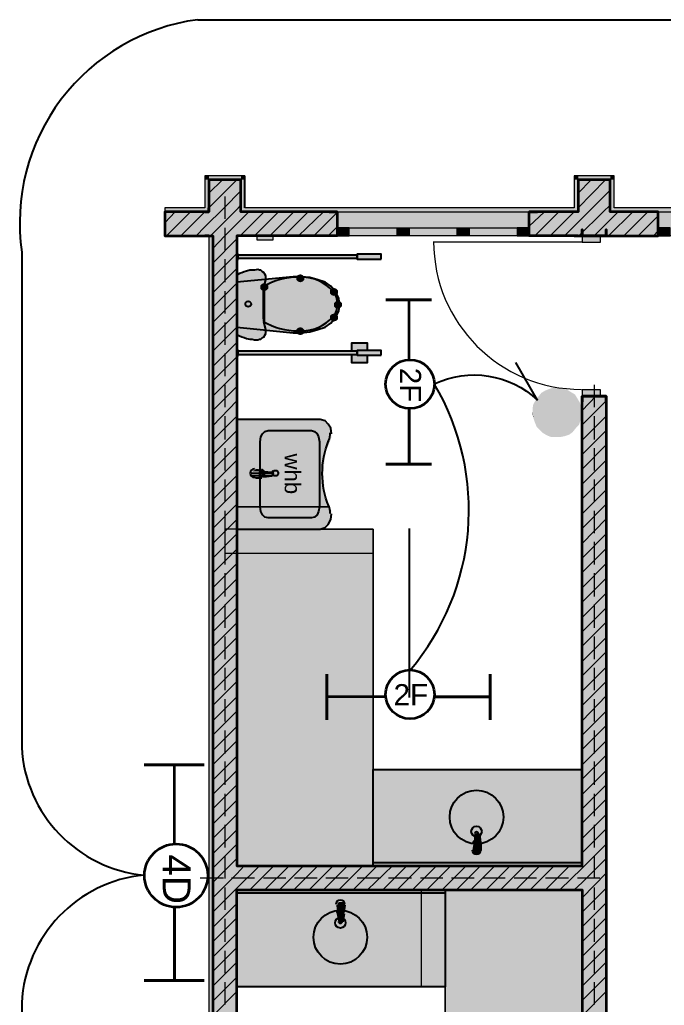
# Model space of a CAD drawing. Header units: inches. Extents: x 4990 to 45771, y 36968 to 49368.
# Drawn here: x 4990 to 9008, y 43228 to 49368 of the extents above; entities that cross this region are included whole.
import ezdxf

# ---------------------------------------------------------------- set-up
doc = ezdxf.new("R2010")
doc.units = ezdxf.units.IN
doc.header["$MEASUREMENT"] = 0
doc.layers.get('0').update_dxf_attribs({"color": 1})
for name, color, linetype, true_color in [('PDF_0', 7, 'Continuous', 0xed1f24), ('PDF_PDF_Interior$-$Furniture$', 7, 'Continuous', 0xffffff), ('PDF_PDF_Shell - Roof', 7, 'Continuous', 0xbf8080), ('PDF_PDF_Structural - Bearing', 7, 'Continuous', 0xfd8379)]:
    doc.layers.add(name, color=color, linetype=linetype, true_color=true_color)
for name, color, linetype in [('PDF_PDF_0', 1, 'Continuous'), ('PDF_PDF_Hatch', 1, 'Continuous'), ('PDF_PDF_Structural - Shear', 6, 'Continuous'), ('PDF_Text', 1, 'Continuous')]:
    doc.layers.add(name, color=color, linetype=linetype)
doc.styles.add('PDF ArialMT', font='arial.ttf')

msp = doc.modelspace()

# ---------------------------------------------------------------- hatches: boundary and pattern name
at = {"layer": 'PDF_PDF_Interior$-$Furniture$', "true_color": 0x7b6444, "transparency": 33554559}
for points in [[(6738.4, 47782.4), (6723.5, 47777.4), (6713.5, 47767.4), (6713.5, 47747.4), (6723.5, 47737.4), (6738.4, 47732.4), (6753.4, 47737.4), (6763.4, 47747.4), (6763.4, 47767.4), (6753.4, 47777.4)], [(6513.7, 47727.4), (6498.8, 47722.4), (6488.8, 47712.4), (6488.8, 47692.5), (6498.8, 47682.5), (6513.7, 47677.5), (6528.7, 47682.5), (6538.7, 47692.5), (6538.7, 47712.4), (6528.7, 47722.4)], [(6948.2, 47697.5), (6933.2, 47692.5), (6923.2, 47682.5), (6923.2, 47662.5), (6933.2, 47652.5), (6948.2, 47647.5), (6963.1, 47652.5), (6973.1, 47662.5), (6973.1, 47682.5), (6963.1, 47692.5)], [(6973.1, 47617.6), (6958.2, 47612.6), (6948.2, 47602.6), (6948.2, 47582.6), (6958.2, 47572.6), (6973.1, 47567.6), (6988.1, 47572.6), (6998.1, 47582.6), (6998.1, 47602.6), (6988.1, 47612.6)], [(6948.2, 47537.7), (6933.2, 47532.7), (6923.2, 47522.7), (6923.2, 47502.7), (6933.2, 47492.7), (6948.2, 47487.7), (6963.1, 47492.7), (6973.1, 47502.7), (6973.1, 47522.7), (6963.1, 47532.7)], [(6738.4, 47452.8), (6723.5, 47447.8), (6713.5, 47437.8), (6713.5, 47417.8), (6723.5, 47407.9), (6738.4, 47402.9), (6753.4, 47407.9), (6763.4, 47417.8), (6763.4, 47437.8), (6753.4, 47447.8)]]:
    msp.add_hatch(color=37, dxfattribs=at).paths.add_polyline_path(points)

# ---------------------------------------------------------------- linework, layer by layer
msp.add_line((6393.9, 48196.8), (6393.9, 48396.5))
for centre, radius, start, end in [((6268.8, 48100.2), 1279.2, 97.60564, 188.12375), ((5845.8, 44880.2), 844.5, 182.98016, 264.6068), ((5845.8, 43198.8), 844.5, 95.3932, 177.01984)]:
    msp.add_arc(centre, radius, start, end)
at = {"layer": 'PDF_0', "lineweight": 25}
for points in [[(6099.5, 49368.1), (10835.4, 49368.1)], [(5002.5, 47919.4), (5002.5, 44836.3)], [(8218.1, 46997.9), (8081.7, 47233.1)], [(7417.5, 46199.5), (7417.5, 45145.9)], [(5002.5, 43242.7), (5002.5, 37018.6)]]:
    msp.add_lwpolyline(points, dxfattribs=at)
msp.add_lwpolyline([(7423.4, 45316.5, 0.320151), (7574.3, 47099.4, -0.309558), (8218.1, 46997.9, -0.309558)], format="xyb", dxfattribs=at)
at = {"layer": 'PDF_PDF_0', "lineweight": 35}
for points in [[(7417.5, 47243.1), (7417.5, 47622.6)], [(7277.7, 45150.9), (6898.2, 45150.9)], [(5954.5, 44227.1), (5954.5, 44726.5)]]:
    msp.add_lwpolyline(points, dxfattribs=at)
for centre, radius in [((7422.8, 47097.6), 152.3), ((7422.8, 45165.2), 152.3), ((5964.7, 44036.6), 197.2)]:
    msp.add_circle(centre, radius, dxfattribs=at)
at = {"layer": 'PDF_PDF_0', "transparency": 33554559}
for points in [[(8241.4, 47043.3), (8251.4, 46793.7), (8221.4, 47018.4)], [(8266.4, 47058.3), (8276.4, 46778.7), (8241.4, 47043.3)], [(8276.4, 46778.7), (8241.4, 47043.3), (8251.4, 46793.7)], [(8291.4, 47068.3), (8301.3, 46768.7), (8266.4, 47058.3)], [(8301.3, 46768.7), (8266.4, 47058.3), (8276.4, 46778.7)], [(8321.3, 47078.3), (8331.3, 46768.7), (8291.4, 47068.3)], [(8331.3, 46768.7), (8291.4, 47068.3), (8301.3, 46768.7)], [(8346.3, 47078.3), (8361.3, 46768.7), (8321.3, 47078.3)], [(8361.3, 46768.7), (8321.3, 47078.3), (8331.3, 46768.7)], [(8376.2, 47073.3), (8386.2, 46773.7), (8346.3, 47078.3)], [(8386.2, 46773.7), (8346.3, 47078.3), (8361.3, 46768.7)], [(8401.2, 47063.3), (8416.2, 46783.7), (8376.2, 47073.3)], [(8416.2, 46783.7), (8376.2, 47073.3), (8386.2, 46773.7)], [(8426.2, 47048.3), (8436.2, 46798.7), (8401.2, 47063.3)], [(8436.2, 46798.7), (8401.2, 47063.3), (8416.2, 46783.7)], [(8451.1, 47033.4), (8456.1, 46823.6), (8426.2, 47048.3)], [(8456.1, 46823.6), (8426.2, 47048.3), (8436.2, 46798.7)], [(8466.1, 47008.4), (8476.1, 46843.6), (8451.1, 47033.4)], [(8476.1, 46843.6), (8451.1, 47033.4), (8456.1, 46823.6)], [(8191.5, 46973.4), (8201.5, 46858.6), (8186.5, 46943.5)], [(8206.5, 46998.4), (8211.5, 46833.6), (8191.5, 46973.4)], [(8211.5, 46833.6), (8191.5, 46973.4), (8201.5, 46858.6)], [(8221.4, 47018.4), (8231.4, 46813.7), (8206.5, 46998.4)], [(8231.4, 46813.7), (8206.5, 46998.4), (8211.5, 46833.6)], [(8251.4, 46793.7), (8221.4, 47018.4), (8231.4, 46813.7)], [(8481.1, 46983.4), (8486.1, 46873.6), (8466.1, 47008.4)], [(8486.1, 46873.6), (8466.1, 47008.4), (8476.1, 46843.6)], [(8491.1, 46953.5), (8496.1, 46898.5), (8481.1, 46983.4)], [(8496.1, 46898.5), (8481.1, 46983.4), (8486.1, 46873.6)], [(8201.5, 46858.6), (8186.5, 46943.5), (8191.5, 46888.6)], [(8186.5, 46943.5), (8191.5, 46888.6), (8186.5, 46913.5)], [(8491.1, 46928.5), (8491.1, 46953.5), (8496.1, 46898.5)]]:
    msp.add_solid(points, dxfattribs=at)
at = {"layer": 'PDF_PDF_Hatch', "lineweight": 40}
for points in [[(7272.7, 47622.6), (7557.3, 47622.6)], [(7417.5, 46943.5), (7417.5, 46598.9)], [(7272.7, 46598.9), (7557.3, 46598.9)], [(6903.2, 45006.1), (6903.2, 45290.7)], [(7921.9, 45006.1), (7921.9, 45290.7)], [(7577.3, 45150.9), (7921.9, 45150.9)], [(5764.8, 44726.5), (6139.3, 44726.5)], [(5954.5, 43832.7), (5954.5, 43383.3)], [(5764.8, 43383.3), (6139.3, 43383.3)]]:
    msp.add_lwpolyline(points, dxfattribs=at)
at = {"layer": 'PDF_PDF_Interior$-$Furniture$', "color": 37, "lineweight": 25, "true_color": 0x7b6444}
for points in [[(6349, 47912.2), (6344, 47912.2), (6344, 47872.2), (6349, 47872.2)], [(7093, 47882.2), (7093, 47902.2), (6349, 47902.2), (6349, 47882.2)], [(7242.8, 47877.2), (7242.8, 47907.2), (7093, 47907.2), (7093, 47877.2)], [(6359, 47397.9), (6373.9, 47392.9), (6388.9, 47387.9), (6403.9, 47382.9), (6423.9, 47377.9), (6438.8, 47377.9), (6453.8, 47372.9), (6473.8, 47372.9), (6483.8, 47377.9), (6493.8, 47377.9), (6503.8, 47387.9), (6513.7, 47392.9), (6518.7, 47402.9), (6523.7, 47412.8), (6523.7, 47427.8), (6523.7, 47437.8), (6513.7, 47477.8), (6508.8, 47512.7), (6508.8, 47552.7), (6508.8, 47592.6), (6508.8, 47632.6), (6508.8, 47672.5), (6513.7, 47707.5), (6523.7, 47747.4), (6523.7, 47757.4), (6523.7, 47772.4), (6518.7, 47782.4), (6513.7, 47792.3), (6503.8, 47797.3), (6493.8, 47807.3), (6483.8, 47807.3), (6473.8, 47812.3), (6453.8, 47807.3), (6438.8, 47807.3), (6423.9, 47807.3), (6403.9, 47802.3), (6388.9, 47797.3), (6373.9, 47792.3), (6359, 47787.3), (6344, 47777.4), (6344, 47407.9)], [(6848.3, 47437.8), (6893.2, 47452.8), (6928.2, 47477.8), (6958.2, 47512.7), (6978.1, 47552.7), (6983.1, 47592.6), (6978.1, 47632.6), (6958.2, 47672.5), (6928.2, 47707.5), (6893.2, 47732.4), (6848.3, 47747.4), (6798.4, 47762.4), (6743.4, 47767.4), (6693.5, 47767.4), (6344, 47732.4), (6344, 47452.8), (6693.5, 47417.8), (6743.4, 47417.8), (6798.4, 47422.8)], [(6349, 47313), (6344, 47313), (6344, 47273), (6349, 47273)], [(7093, 47283), (7093, 47303), (6349, 47303), (6349, 47283)], [(7242.8, 47278), (7242.8, 47308), (7093, 47308), (7093, 47278)], [(6858.3, 46334.3), (6853.3, 46304.3), (6843.3, 46284.4), (6828.3, 46269.4), (6808.4, 46264.4), (6538.7, 46264.4), (6518.7, 46269.4), (6503.8, 46284.4), (6493.8, 46304.3), (6488.8, 46334.3), (6488.8, 46738.8), (6493.8, 46768.7), (6503.8, 46788.7), (6518.7, 46803.7), (6538.7, 46808.7), (6808.4, 46808.7), (6828.3, 46803.7), (6843.3, 46788.7), (6853.3, 46768.7), (6858.3, 46738.8)], [(7192.8, 44097.3), (7192.8, 44696.5), (8496.1, 44696.5), (8496.1, 44097.3)], [(7642.2, 43947.5), (7642.2, 43343.3), (6344, 43343.3), (6344, 43947.5)]]:
    msp.add_lwpolyline(points, close=True, dxfattribs=at)
for points in [[(6940.9, 47677.9, 0.214307), (6748.7, 47764.3, 0.014191), (6735.5, 47764.1, 0.004435), (6725.5, 47764.2, 0.133083), (6508.2, 47705.9)], [(6944.3, 47515.7, 0.158198), (6970.9, 47596.2, 0.157903), (6944.3, 47678.2)], [(6734.2, 47430.1, 0.014144), (6748.4, 47429.7, 0.214333), (6940.9, 47516.1)], [(6916.7, 46337.4, -0.101348), (6876, 46541, -0.102051), (6915.2, 46745, 0.112451), (6925.9, 46793.7)], [(6454.1, 46570.8, 0.414157), (6426.6, 46543.4, 0.414157), (6454.1, 46515.9)], [(6494, 46530.9, 0.413932), (6506.5, 46543.4, 0.413932), (6494, 46555.9)], [(6496, 46521, 0.121003), (6506.2, 46524.5, 0.255154), (6516.5, 46543.4, 0.255154), (6506.2, 46562.3, 0.121003), (6496, 46565.7)], [(6560.5, 46531, 0.379288), (6571.4, 46543.3, 0.379288), (6560.5, 46555.8)], [(7849.6, 44297.9, 0.377149), (7837.3, 44308.8, 0.378135), (7824.9, 44297.9)], [(7859.6, 44238.4, 0.121003), (7856.2, 44248.5, 0.254619), (7837.3, 44258.9, 0.255154), (7818.4, 44248.5, 0.123118), (7814.9, 44238.3)], [(7849.7, 44236.4, 0.413932), (7837.3, 44248.9, 0.414295), (7824.8, 44236.4)], [(7809.8, 44196.4, 0.413652), (7837.2, 44169, 0.413904), (7864.7, 44196.4)], [(7015.8, 43856.9, 0.413904), (6988.4, 43884.3, 0.414102), (6960.9, 43856.9)], [(6966, 43815, 0.123118), (6969.5, 43804.7, 0.255154), (6988.4, 43794.5, 0.254619), (7007.3, 43804.8, 0.118889), (7010.7, 43814.8)], [(6975.9, 43816.9, 0.414295), (6988.4, 43804.4, 0.413932), (7000.9, 43816.9)], [(6976, 43750.5, 0.379175), (6988.4, 43739.5, 0.377149), (7000.8, 43750.4)]]:
    msp.add_lwpolyline(points, format="xyb", dxfattribs=at)
for points in [[(6513.7, 47702.5), (6513.7, 47592.6), (6513.7, 47482.8)], [(7157.9, 47308), (7157.9, 47352.9), (7058, 47352.9), (7058, 47303)], [(7058, 47283), (7058, 47233.1), (7157.9, 47233.1), (7157.9, 47278)], [(6933.2, 46788.7), (6928.2, 46823.6), (6913.2, 46848.6), (6893.2, 46868.6), (6863.3, 46878.6), (6344, 46878.6), (6344, 46194.5), (6863.3, 46194.5), (6893.2, 46204.5), (6913.2, 46224.4), (6928.2, 46254.4), (6933.2, 46289.4)], [(6498.8, 46559), (6458.8, 46564)], [(6498.8, 46549), (6483.8, 46549), (6483.8, 46524), (6498.8, 46524)], [(6508.8, 46554), (6563.7, 46549)], [(6458.8, 46514.1), (6498.8, 46514.1)], [(6563.7, 46524), (6508.8, 46519.1)], [(7827, 44242.1), (7832, 44297)], [(7856.9, 44297), (7861.9, 44242.1)], [(7822, 44232.1), (7817, 44192.2)], [(7832, 44232.1), (7832, 44217.2), (7856.9, 44217.2), (7856.9, 44232.1)], [(7866.9, 44192.2), (7866.9, 44232.1)], [(7192.8, 44117.3), (8496.1, 44117.3)], [(7642.2, 43927.5), (6344, 43927.5)], [(6968.1, 43852.6), (6973.1, 43807.7)], [(7013.1, 43807.7), (7018.1, 43852.6)], [(6983.1, 43747.8), (6973.1, 43797.7)], [(7008.1, 43812.7), (7008.1, 43827.7), (6978.1, 43827.7), (6978.1, 43812.7)], [(7013.1, 43797.7), (7003.1, 43747.8)]]:
    msp.add_lwpolyline(points, dxfattribs=at)
at = {"layer": 'PDF_PDF_Interior$-$Furniture$', "lineweight": 0}
for points in [[(6923.2, 46738.8), (6923.2, 46738.8), (6923.2, 46738.8)], [(6923.2, 46334.3), (6923.2, 46334.3), (6923.2, 46334.3)]]:
    msp.add_lwpolyline(points, close=True, dxfattribs=at)
for points in [[(6568.7, 46544), (6433.9, 46544), (6568.7, 46544)], [(6568.7, 46529), (6433.9, 46529), (6568.7, 46529)], [(6923.2, 46334.3), (6344, 46334.3), (6923.2, 46334.3)]]:
    msp.add_lwpolyline(points, dxfattribs=at)
at = {"layer": 'PDF_PDF_Interior$-$Furniture$', "color": 37, "lineweight": 25, "true_color": 0x7b6444}
for centre, radius in [((6414.1, 47597), 17.5), ((6583.9, 46543.4), 17.5), ((7837.3, 44401.2), 167.3), ((7837.3, 44311.3), 32.5), ((6988.4, 43652.1), 167.3), ((6988.4, 43742), 32.5)]:
    msp.add_circle(centre, radius, dxfattribs=at)
for centre, radius, start, end in [((6723.7, 47856.7), 426.9, 239.68325, 270.01097), ((6728.7, 47801.6), 371.9, 269.90095, 271.44511), ((6813.6, 46293.7), 112.3, 359.64845, 25.31251)]:
    msp.add_arc(centre, radius, start, end, dxfattribs=at)
at = {"layer": 'PDF_PDF_Interior$-$Furniture$', "transparency": 33554559}
for points in [[(6349, 47872.2), (6344, 47872.2), (6349, 47912.2)], [(6344, 47872.2), (6349, 47912.2), (6344, 47912.2)], [(6349, 47882.2), (6349, 47902.2), (7093, 47882.2)], [(6349, 47902.2), (7093, 47882.2), (7093, 47902.2)], [(7093, 47877.2), (7093, 47907.2), (7242.8, 47877.2)], [(7093, 47907.2), (7242.8, 47877.2), (7242.8, 47907.2)], [(6359, 47787.3), (6518.7, 47782.4), (6344, 47782.4)], [(6518.7, 47782.4), (6344, 47782.4), (6518.7, 47777.4)], [(6344, 47782.4), (6518.7, 47777.4), (6344, 47777.4)], [(6518.7, 47777.4), (6344, 47777.4), (6523.7, 47772.4)], [(6344, 47777.4), (6523.7, 47772.4), (6344, 47772.4)], [(6523.7, 47772.4), (6344, 47772.4), (6523.7, 47757.4)], [(6344, 47772.4), (6523.7, 47757.4), (6344, 47757.4)], [(6368.9, 47792.3), (6513.7, 47787.3), (6359, 47787.3)], [(6513.7, 47787.3), (6359, 47787.3), (6518.7, 47782.4)], [(6373.9, 47792.3), (6513.7, 47792.3), (6368.9, 47792.3)], [(6513.7, 47792.3), (6368.9, 47792.3), (6513.7, 47787.3)], [(6388.9, 47797.3), (6508.8, 47792.3), (6373.9, 47792.3)], [(6508.8, 47792.3), (6373.9, 47792.3), (6513.7, 47792.3)], [(6503.8, 47797.3), (6393.9, 47797.3), (6388.9, 47797.3)], [(6503.8, 47797.3), (6388.9, 47797.3), (6508.8, 47792.3)], [(6403.9, 47802.3), (6503.8, 47797.3), (6393.9, 47797.3)], [(6393.9, 47797.3), (6503.8, 47797.3), (6503.8, 47797.3)], [(6418.9, 47807.3), (6498.8, 47802.3), (6403.9, 47802.3)], [(6498.8, 47802.3), (6403.9, 47802.3), (6503.8, 47797.3)], [(6493.8, 47807.3), (6423.9, 47807.3), (6418.9, 47807.3)], [(6493.8, 47807.3), (6418.9, 47807.3), (6498.8, 47802.3)], [(6438.8, 47807.3), (6493.8, 47807.3), (6423.9, 47807.3)], [(6423.9, 47807.3), (6493.8, 47807.3), (6493.8, 47807.3)], [(6483.8, 47807.3), (6443.8, 47807.3), (6438.8, 47807.3)], [(6483.8, 47807.3), (6438.8, 47807.3), (6493.8, 47807.3)], [(6453.8, 47807.3), (6483.8, 47807.3), (6443.8, 47807.3)], [(6443.8, 47807.3), (6483.8, 47807.3), (6483.8, 47807.3)], [(6473.8, 47812.3), (6473.8, 47807.3), (6453.8, 47807.3)], [(6473.8, 47807.3), (6453.8, 47807.3), (6483.8, 47807.3)], [(6693.5, 47767.4), (6798.4, 47762.4), (6648.6, 47762.4)], [(6743.4, 47767.4), (6758.4, 47767.4), (6693.5, 47767.4)], [(6758.4, 47767.4), (6693.5, 47767.4), (6798.4, 47762.4)], [(6523.7, 47757.4), (6344, 47757.4), (6523.7, 47747.4)], [(6344, 47757.4), (6523.7, 47747.4), (6344, 47747.4)], [(6518.7, 47747.4), (6888.2, 47732.4), (6344, 47732.4)], [(6523.7, 47747.4), (6344, 47747.4), (6513.7, 47707.5)], [(6344, 47747.4), (6513.7, 47707.5), (6344, 47707.5)], [(6893.2, 47732.4), (6893.2, 47732.4), (6344, 47732.4)], [(6893.2, 47732.4), (6344, 47732.4), (6888.2, 47732.4)], [(6893.2, 47732.4), (6344, 47732.4), (6928.2, 47707.5)], [(6344, 47732.4), (6928.2, 47707.5), (6344, 47707.5)], [(6928.2, 47707.5), (6344, 47707.5), (6958.2, 47672.5)], [(6344, 47707.5), (6958.2, 47672.5), (6344, 47672.5)], [(6513.7, 47707.5), (6344, 47707.5), (6508.8, 47672.5)], [(6344, 47707.5), (6508.8, 47672.5), (6344, 47672.5)], [(6648.6, 47762.4), (6848.3, 47747.4), (6518.7, 47747.4)], [(6848.3, 47747.4), (6518.7, 47747.4), (6888.2, 47732.4)], [(6798.4, 47762.4), (6648.6, 47762.4), (6848.3, 47747.4)], [(6958.2, 47672.5), (6344, 47672.5), (6978.1, 47632.6)], [(6344, 47672.5), (6978.1, 47632.6), (6344, 47632.6)], [(6508.8, 47672.5), (6344, 47672.5), (6508.8, 47632.6)], [(6344, 47672.5), (6508.8, 47632.6), (6344, 47632.6)], [(6978.1, 47632.6), (6344, 47632.6), (6983.1, 47592.6)], [(6344, 47632.6), (6983.1, 47592.6), (6344, 47592.6)], [(6508.8, 47632.6), (6344, 47632.6), (6508.8, 47592.6)], [(6344, 47632.6), (6508.8, 47592.6), (6344, 47592.6)], [(6983.1, 47592.6), (6344, 47592.6), (6978.1, 47552.7)], [(6344, 47592.6), (6978.1, 47552.7), (6344, 47552.7)], [(6508.8, 47592.6), (6344, 47592.6), (6508.8, 47552.7)], [(6344, 47592.6), (6508.8, 47552.7), (6344, 47552.7)], [(6978.1, 47552.7), (6344, 47552.7), (6958.2, 47512.7)], [(6344, 47552.7), (6958.2, 47512.7), (6344, 47512.7)], [(6508.8, 47552.7), (6344, 47552.7), (6508.8, 47512.7)], [(6344, 47552.7), (6508.8, 47512.7), (6344, 47512.7)], [(6958.2, 47512.7), (6344, 47512.7), (6928.2, 47477.8)], [(6344, 47512.7), (6928.2, 47477.8), (6344, 47477.8)], [(6508.8, 47512.7), (6344, 47512.7), (6513.7, 47477.8)], [(6344, 47512.7), (6513.7, 47477.8), (6344, 47477.8)], [(6928.2, 47477.8), (6344, 47477.8), (6893.2, 47452.8)], [(6344, 47477.8), (6893.2, 47452.8), (6344, 47452.8)], [(6513.7, 47477.8), (6344, 47477.8), (6523.7, 47437.8)], [(6344, 47477.8), (6523.7, 47437.8), (6344, 47437.8)], [(6888.2, 47452.8), (6888.2, 47452.8), (6344, 47452.8)], [(6888.2, 47452.8), (6344, 47452.8), (6893.2, 47452.8)], [(6888.2, 47452.8), (6344, 47452.8), (6848.3, 47437.8)], [(6344, 47452.8), (6848.3, 47437.8), (6518.7, 47437.8)], [(6523.7, 47437.8), (6344, 47437.8), (6523.7, 47427.8)], [(6344, 47437.8), (6523.7, 47427.8), (6344, 47427.8)], [(6523.7, 47427.8), (6344, 47427.8), (6523.7, 47412.8)], [(6344, 47427.8), (6523.7, 47412.8), (6344, 47412.8)], [(6523.7, 47412.8), (6344, 47412.8), (6518.7, 47407.9)], [(6344, 47412.8), (6518.7, 47407.9), (6344, 47407.9)], [(6518.7, 47407.9), (6344, 47407.9), (6518.7, 47402.9)], [(6344, 47407.9), (6518.7, 47402.9), (6344, 47402.9)], [(6518.7, 47402.9), (6344, 47402.9), (6513.7, 47397.9)], [(6344, 47402.9), (6513.7, 47397.9), (6359, 47397.9)], [(6848.3, 47437.8), (6518.7, 47437.8), (6798.4, 47422.8)], [(6518.7, 47437.8), (6798.4, 47422.8), (6653.6, 47422.8)], [(6653.6, 47422.8), (6693.5, 47417.8), (6758.4, 47417.8)], [(6653.6, 47422.8), (6798.4, 47422.8), (6758.4, 47417.8)], [(6693.5, 47417.8), (6758.4, 47417.8), (6743.4, 47417.8)], [(6513.7, 47397.9), (6359, 47397.9), (6513.7, 47392.9)], [(6359, 47397.9), (6513.7, 47392.9), (6368.9, 47392.9)], [(6513.7, 47392.9), (6368.9, 47392.9), (6508.8, 47392.9)], [(6368.9, 47392.9), (6508.8, 47392.9), (6373.9, 47392.9)], [(6508.8, 47392.9), (6373.9, 47392.9), (6503.8, 47387.9)], [(6373.9, 47392.9), (6503.8, 47387.9), (6388.9, 47387.9)], [(6503.8, 47387.9), (6388.9, 47387.9), (6393.9, 47387.9)], [(6388.9, 47387.9), (6503.8, 47387.9), (6503.8, 47387.9)], [(6503.8, 47387.9), (6393.9, 47387.9), (6498.8, 47382.9)], [(6393.9, 47387.9), (6498.8, 47382.9), (6403.9, 47382.9)], [(6498.8, 47382.9), (6403.9, 47382.9), (6493.8, 47377.9)], [(6403.9, 47382.9), (6493.8, 47377.9), (6418.9, 47377.9)], [(6493.8, 47377.9), (6418.9, 47377.9), (6423.9, 47377.9)], [(6418.9, 47377.9), (6493.8, 47377.9), (6493.8, 47377.9)], [(6493.8, 47377.9), (6423.9, 47377.9), (6483.8, 47377.9)], [(6423.9, 47377.9), (6483.8, 47377.9), (6438.8, 47377.9)], [(6483.8, 47377.9), (6438.8, 47377.9), (6443.8, 47377.9)], [(6438.8, 47377.9), (6483.8, 47377.9), (6483.8, 47377.9)], [(6473.8, 47372.9), (6453.8, 47372.9), (6443.8, 47377.9)], [(6443.8, 47377.9), (6483.8, 47377.9), (6473.8, 47372.9)], [(6473.8, 47372.9), (6473.8, 47372.9), (6453.8, 47372.9)], [(7157.9, 47352.9), (7058, 47352.9), (7157.9, 47308)], [(7058, 47352.9), (7157.9, 47308), (7058, 47308)], [(6349, 47273), (6344, 47273), (6349, 47313)], [(6344, 47273), (6349, 47313), (6344, 47313)], [(6349, 47283), (6349, 47303), (7093, 47283)], [(6349, 47303), (7093, 47283), (7093, 47303)], [(7157.9, 47308), (7058, 47308), (7157.9, 47303)], [(7058, 47308), (7157.9, 47303), (7058, 47303)], [(7157.9, 47303), (7058, 47303), (7157.9, 47283)], [(7058, 47303), (7157.9, 47283), (7058, 47283)], [(7157.9, 47283), (7058, 47283), (7157.9, 47278)], [(7058, 47283), (7157.9, 47278), (7058, 47278)], [(7157.9, 47278), (7058, 47278), (7157.9, 47233.1)], [(7058, 47278), (7157.9, 47233.1), (7058, 47233.1)], [(7093, 47278), (7093, 47308), (7242.8, 47278)], [(7093, 47308), (7242.8, 47278), (7242.8, 47308)], [(6863.3, 46878.6), (6344, 46878.6), (6878.3, 46873.6)], [(6344, 46878.6), (6878.3, 46873.6), (6344, 46873.6)], [(6888.2, 46873.6), (6888.2, 46873.6), (6344, 46873.6)], [(6888.2, 46873.6), (6344, 46873.6), (6878.3, 46873.6)], [(6888.2, 46873.6), (6344, 46873.6), (6898.2, 46863.6)], [(6344, 46873.6), (6898.2, 46863.6), (6344, 46863.6)], [(6898.2, 46863.6), (6344, 46863.6), (6908.2, 46853.6)], [(6344, 46863.6), (6908.2, 46853.6), (6344, 46853.6)], [(6908.2, 46853.6), (6344, 46853.6), (6918.2, 46843.6)], [(6344, 46853.6), (6918.2, 46843.6), (6344, 46843.6)], [(6918.2, 46843.6), (6344, 46843.6), (6923.2, 46828.6)], [(6344, 46843.6), (6923.2, 46828.6), (6344, 46828.6)], [(6923.2, 46828.6), (6344, 46828.6), (6928.2, 46813.7)], [(6344, 46828.6), (6928.2, 46813.7), (6344, 46813.7)], [(6928.2, 46813.7), (6344, 46813.7), (6933.2, 46798.7)], [(6344, 46813.7), (6933.2, 46798.7), (6344, 46798.7)], [(6933.2, 46798.7), (6344, 46798.7), (6933.2, 46783.7)], [(6344, 46798.7), (6933.2, 46783.7), (6344, 46783.7)], [(6933.2, 46783.7), (6344, 46783.7), (6933.2, 46768.7)], [(6344, 46783.7), (6933.2, 46768.7), (6344, 46768.7)], [(6933.2, 46768.7), (6344, 46768.7), (6928.2, 46753.7)], [(6344, 46768.7), (6928.2, 46753.7), (6344, 46753.7)], [(6928.2, 46753.7), (6344, 46753.7), (6923.2, 46738.8)], [(6344, 46753.7), (6923.2, 46738.8), (6344, 46738.8)], [(6923.2, 46738.8), (6344, 46738.8), (6898.2, 46678.8)], [(6344, 46738.8), (6898.2, 46678.8), (6344, 46678.8)], [(6898.2, 46678.8), (6344, 46678.8), (6888.2, 46608.9)], [(6344, 46678.8), (6888.2, 46608.9), (6344, 46608.9)], [(6883.3, 46539), (6344, 46539), (6344, 46608.9)], [(6344, 46608.9), (6888.2, 46608.9), (6883.3, 46539)], [(6883.3, 46539), (6883.3, 46539), (6344, 46539)], [(6883.3, 46539), (6344, 46539), (6888.2, 46464.1)], [(6344, 46539), (6888.2, 46464.1), (6344, 46464.1)], [(6438.8, 46549), (6568.7, 46544), (6433.9, 46544)], [(6433.9, 46544), (6568.7, 46544), (6568.7, 46544)], [(6568.7, 46544), (6433.9, 46544), (6573.7, 46539)], [(6433.9, 46544), (6573.7, 46539), (6433.9, 46539)], [(6573.7, 46539), (6433.9, 46539), (6568.7, 46529)], [(6433.9, 46539), (6568.7, 46529), (6433.9, 46529)], [(6443.8, 46554), (6563.7, 46549), (6438.8, 46549)], [(6563.7, 46549), (6438.8, 46549), (6568.7, 46544)], [(6448.8, 46559), (6503.8, 46559), (6443.8, 46559)], [(6503.8, 46559), (6443.8, 46559), (6508.8, 46554)], [(6443.8, 46559), (6508.8, 46554), (6443.8, 46554)], [(6508.8, 46554), (6443.8, 46554), (6563.7, 46549)], [(6458.8, 46564), (6498.8, 46559), (6448.8, 46559)], [(6498.8, 46559), (6448.8, 46559), (6503.8, 46559)], [(6433.9, 46529), (6568.7, 46529), (6568.7, 46529)], [(6568.7, 46529), (6433.9, 46529), (6563.7, 46524)], [(6433.9, 46529), (6563.7, 46524), (6438.8, 46524)], [(6563.7, 46524), (6438.8, 46524), (6508.8, 46519.1)], [(6438.8, 46524), (6508.8, 46519.1), (6443.8, 46519.1)], [(6503.8, 46519.1), (6503.8, 46519.1), (6443.8, 46519.1)], [(6503.8, 46519.1), (6443.8, 46519.1), (6508.8, 46519.1)], [(6443.8, 46519.1), (6448.8, 46514.1), (6498.8, 46514.1)], [(6443.8, 46519.1), (6503.8, 46519.1), (6498.8, 46514.1)], [(6448.8, 46514.1), (6498.8, 46514.1), (6458.8, 46514.1)], [(6888.2, 46464.1), (6344, 46464.1), (6898.2, 46399.2)], [(6344, 46464.1), (6898.2, 46399.2), (6344, 46399.2)], [(6898.2, 46399.2), (6344, 46399.2), (6923.2, 46334.3)], [(6344, 46399.2), (6923.2, 46334.3), (6344, 46334.3)], [(6344, 46334.3), (6923.2, 46334.3), (6923.2, 46334.3)], [(6923.2, 46334.3), (6344, 46334.3), (6928.2, 46324.3)], [(6344, 46334.3), (6928.2, 46324.3), (6344, 46324.3)], [(6928.2, 46324.3), (6344, 46324.3), (6933.2, 46304.3)], [(6344, 46324.3), (6933.2, 46304.3), (6344, 46304.3)], [(6933.2, 46304.3), (6344, 46304.3), (6933.2, 46289.4)], [(6344, 46304.3), (6933.2, 46289.4), (6344, 46289.4)], [(6933.2, 46289.4), (6344, 46289.4), (6933.2, 46274.4)], [(6344, 46289.4), (6933.2, 46274.4), (6344, 46274.4)], [(6933.2, 46274.4), (6344, 46274.4), (6928.2, 46259.4)], [(6344, 46274.4), (6928.2, 46259.4), (6344, 46259.4)], [(6928.2, 46259.4), (6344, 46259.4), (6923.2, 46244.4)], [(6344, 46259.4), (6923.2, 46244.4), (6344, 46244.4)], [(6923.2, 46244.4), (6344, 46244.4), (6918.2, 46229.4)], [(6344, 46244.4), (6918.2, 46229.4), (6344, 46229.4)], [(6918.2, 46229.4), (6344, 46229.4), (6908.2, 46219.5)], [(6344, 46229.4), (6908.2, 46219.5), (6344, 46219.5)], [(6908.2, 46219.5), (6344, 46219.5), (6898.2, 46209.5)], [(6344, 46219.5), (6898.2, 46209.5), (6344, 46209.5)], [(6898.2, 46209.5), (6344, 46209.5), (6888.2, 46204.5)], [(6344, 46209.5), (6888.2, 46204.5), (6344, 46204.5)], [(6888.2, 46204.5), (6344, 46204.5), (6878.3, 46199.5)], [(6344, 46204.5), (6878.3, 46199.5), (6344, 46199.5)], [(6878.3, 46199.5), (6344, 46199.5), (6863.3, 46194.5)], [(6344, 46199.5), (6863.3, 46194.5), (6344, 46194.5)], [(7192.8, 44696.5), (8496.1, 44696.5), (7192.8, 44097.3)], [(8496.1, 44696.5), (7192.8, 44097.3), (8496.1, 44097.3)], [(7832, 44297), (7861.9, 44242.1), (7827, 44242.1)], [(7837, 44302), (7856.9, 44297), (7832, 44297)], [(7856.9, 44297), (7832, 44297), (7861.9, 44242.1)], [(7842, 44307), (7851.9, 44302), (7837, 44302)], [(7851.9, 44302), (7837, 44302), (7856.9, 44297)], [(7822, 44232.1), (7866.9, 44192.2), (7817, 44192.2)], [(7827, 44242.1), (7866.9, 44232.1), (7822, 44232.1)], [(7866.9, 44232.1), (7822, 44232.1), (7866.9, 44192.2)], [(7861.9, 44242.1), (7827, 44242.1), (7866.9, 44232.1)], [(7866.9, 44192.2), (7817, 44192.2), (7861.9, 44177.2)], [(7817, 44192.2), (7861.9, 44177.2), (7822, 44177.2)], [(7861.9, 44177.2), (7822, 44177.2), (7851.9, 44167.2)], [(7822, 44177.2), (7851.9, 44167.2), (7837, 44167.2)], [(7642.2, 43343.3), (6344, 43343.3), (7642.2, 43947.5)], [(6344, 43343.3), (7642.2, 43947.5), (6344, 43947.5)], [(6973.1, 43867.6), (7018.1, 43852.6), (6968.1, 43852.6)], [(7018.1, 43852.6), (6968.1, 43852.6), (7013.1, 43807.7)], [(6968.1, 43852.6), (7013.1, 43807.7), (6973.1, 43807.7)], [(6983.1, 43872.6), (7013.1, 43867.6), (6973.1, 43867.6)], [(7013.1, 43867.6), (6973.1, 43867.6), (7018.1, 43852.6)], [(7003.1, 43872.6), (6983.1, 43872.6), (7013.1, 43867.6)], [(7013.1, 43807.7), (6973.1, 43807.7), (7013.1, 43797.7)], [(6973.1, 43807.7), (7013.1, 43797.7), (6973.1, 43797.7)], [(7013.1, 43797.7), (6973.1, 43797.7), (7003.1, 43747.8)], [(6973.1, 43797.7), (7003.1, 43747.8), (6983.1, 43747.8)], [(6983.1, 43747.8), (6988.1, 43737.8), (6998.1, 43737.8)], [(6983.1, 43747.8), (7003.1, 43747.8), (6998.1, 43737.8)], [(6988.1, 43737.8), (6998.1, 43737.8), (6993.1, 43737.8)]]:
    msp.add_solid(points, dxfattribs=at)
at = {"layer": 'PDF_PDF_Shell - Roof', "color": 7, "lineweight": 13}
for points in [[(6344, 46194.5), (7192.8, 46194.5), (7192.8, 44097.3), (6344, 44097.3)], [(8496.1, 44097.3), (7192.8, 44097.3), (7192.8, 44696.5), (8496.1, 44696.5)], [(6344, 43947.5), (7642.2, 43947.5), (7642.2, 43343.3), (6344, 43343.3)], [(8496.1, 41845.3), (7642.2, 41845.3), (7642.2, 43947.5), (8496.1, 43947.5)]]:
    msp.add_lwpolyline(points, close=True, dxfattribs=at)
at = {"layer": 'PDF_PDF_Structural - Bearing', "color": 251, "lineweight": 20, "true_color": 0x696969}
for points in [[(12445.8, 48196.8), (10693.1, 48196.8), (10693.1, 48396.5), (10668.2, 48396.5), (10443.5, 48396.5), (10443.5, 48371.6), (10443.5, 48196.8), (8695.8, 48196.8), (8695.8, 48396.5), (8670.8, 48396.5), (8446.1, 48396.5), (8446.1, 48371.6), (8446.1, 48196.8), (6393.9, 48196.8), (6393.9, 48371.6), (6393.9, 48396.5), (6144.2, 48396.5), (6144.2, 48371.6), (6144.2, 48196.8), (5894.6, 48196.8), (5894.6, 48171.8), (6144.2, 48171.8)], [(6169.2, 48196.8), (6169.2, 48371.6), (6368.9, 48371.6), (6368.9, 48196.8)], [(8471.1, 48171.8), (8471.1, 48371.6), (8670.8, 48371.6), (8670.8, 48196.8), (8670.8, 48171.8), (10443.5, 48171.8), (10468.4, 48171.8), (10468.4, 48371.6), (10668.2, 48371.6), (10668.2, 48196.8)], [(6368.9, 48171.8), (8446.1, 48171.8)], [(6169.2, 48022), (6144.2, 48022)], [(6194.2, 44347), (6194.2, 48022), (6169.2, 48022), (6169.2, 44347)], [(8471.1, 48022), (8446.1, 48022)], [(6169.2, 44996.1), (6169.2, 41021.5), (6194.2, 41021.5), (6194.2, 44996.1)]]:
    msp.add_lwpolyline(points, dxfattribs=at)
at = {"layer": 'PDF_PDF_Structural - Bearing', "color": 7, "lineweight": 35}
for points in [[(6968.1, 48171.8), (6368.9, 48171.8), (6368.9, 48196.8), (6368.9, 48371.6), (6169.2, 48371.6), (6169.2, 48196.8), (6169.2, 48171.8), (6169.2, 48196.8)], [(8970.4, 48171.8), (8670.8, 48171.8), (8670.8, 48371.6), (8471.1, 48371.6), (8471.1, 48171.8), (8446.1, 48171.8), (8166.5, 48171.8)], [(6368.9, 48171.8), (6368.9, 48196.8)], [(6144.2, 48171.8), (6169.2, 48171.8), (6144.2, 48171.8), (5894.6, 48171.8), (5894.6, 48022), (6144.2, 48022), (6169.2, 48022), (6144.2, 48022)], [(6918.2, 48171.8), (6968.1, 48171.8), (6968.1, 48072), (6968.1, 48022), (6344, 48022), (6344, 44097.3), (8496.1, 44097.3), (8496.1, 47023.4), (8610.9, 47023.4), (8496.1, 47023.4), (8496.1, 46988.4)], [(8471.1, 48022), (8446.1, 48022), (8166.5, 48022), (8166.5, 48072), (8166.5, 48171.8), (8216.5, 48171.8)], [(8471.1, 48171.8), (8446.1, 48171.8)], [(8645.9, 48022), (8970.4, 48022), (8970.4, 48072), (8970.4, 48171.8), (8920.5, 48171.8)], [(6169.2, 48022), (6194.2, 48022), (6194.2, 41021.5), (6194.2, 41056.4), (6194.2, 41021.5), (6194.2, 41056.4)], [(8446.1, 48022), (8471.1, 48022), (8496.1, 48022)], [(8496.1, 48062), (8496.1, 48022), (8496.1, 48062), (8496.1, 48022), (8610.9, 48022), (8645.9, 48022), (8610.9, 48022), (8496.1, 48022), (8610.9, 48022), (8645.9, 48022), (8645.9, 48062), (8645.9, 48022), (8645.9, 48062)], [(8496.1, 47023.4), (8496.1, 46988.4), (8496.1, 47023.4), (8610.9, 47023.4), (8645.9, 47023.4), (8645.9, 46988.4)], [(8645.9, 47023.4), (8645.9, 46988.4), (8645.9, 47023.4), (8610.9, 47023.4), (8645.9, 47023.4), (8645.9, 40017.8), (8970.4, 40017.8), (8970.4, 39967.9), (8970.4, 39868), (8920.5, 39868)], [(6344, 41021.5), (6229.1, 41021.5), (6344, 41021.5), (6344, 43947.5), (8496.1, 43947.5), (8496.1, 40017.8), (8166.5, 40017.8), (8166.5, 39967.9), (8166.5, 39868), (8216.5, 39868)]]:
    msp.add_lwpolyline(points, dxfattribs=at)
at = {"layer": 'PDF_PDF_Structural - Bearing', "lineweight": 9}
for points in [[(6169.2, 48196.8), (6344, 48371.6)], [(6254.1, 48371.6), (6169.2, 48286.7)], [(8471.1, 48196.8), (8640.9, 48371.6)], [(8471.1, 48286.7), (8551, 48371.6)], [(6089.3, 48022), (6144.2, 48077), (6169.2, 48101.9), (6239.1, 48171.8), (6264.1, 48196.8), (6368.9, 48301.7)], [(8386.2, 48022), (8446.1, 48081.9), (8471.1, 48106.9), (8536, 48171.8), (8670.8, 48306.6)], [(6179.2, 48022), (6329, 48171.8), (6354, 48196.8), (6368.9, 48211.8)], [(8476.1, 48022), (8625.9, 48171.8), (8670.8, 48211.8)], [(5894.6, 48101.9), (5959.5, 48171.8)], [(5904.6, 48022), (6054.4, 48171.8)], [(5994.4, 48022), (6144.2, 48171.8)], [(6194.2, 47942.1), (6269.1, 48022), (6418.9, 48171.8)], [(6364, 48022), (6513.7, 48171.8)], [(6453.8, 48022), (6603.6, 48171.8)], [(6548.7, 48022), (6698.5, 48171.8)], [(6638.6, 48022), (6788.4, 48171.8)], [(6728.5, 48022), (6883.3, 48171.8)], [(6823.3, 48022), (6968.1, 48166.8)], [(8166.5, 48081.9), (8261.4, 48171.8)], [(8201.5, 48022), (8351.3, 48171.8)], [(8296.3, 48022), (8446.1, 48171.8)], [(8571, 48022), (8720.8, 48171.8)], [(8660.9, 48022), (8810.7, 48171.8)], [(8755.7, 48022), (8905.5, 48171.8)], [(8845.6, 48022), (8970.4, 48146.9)], [(6913.2, 48022), (6968.1, 48077)], [(8940.5, 48022), (8970.4, 48052)], [(6194.2, 47852.3), (6344, 48002.1)], [(6194.2, 47762.4), (6344, 47912.2)], [(6194.2, 47667.5), (6344, 47817.3)], [(6194.2, 47577.6), (6344, 47727.4)], [(6194.2, 47482.8), (6344, 47632.6)], [(6194.2, 47392.9), (6344, 47542.7)], [(6194.2, 47303), (6344, 47452.8)], [(6194.2, 47208.1), (6344, 47357.9)], [(6194.2, 47118.2), (6344, 47268)], [(6194.2, 47023.4), (6344, 47173.2)], [(6194.2, 46933.5), (6344, 47083.3)], [(6194.2, 46838.6), (6344, 46993.4)], [(8581, 47023.4), (8496.1, 46933.5)], [(8645.9, 46993.4), (8496.1, 46843.6)], [(6194.2, 46748.7), (6344, 46898.5)], [(8645.9, 46898.5), (8496.1, 46748.7)], [(6194.2, 46658.9), (6344, 46808.7)], [(8645.9, 46808.7), (8496.1, 46658.9)], [(6194.2, 46564), (6344, 46713.8)], [(8645.9, 46718.8), (8496.1, 46569)], [(6194.2, 46474.1), (6344, 46623.9)], [(8645.9, 46623.9), (8496.1, 46474.1)], [(6194.2, 46379.2), (6344, 46529)], [(8645.9, 46534), (8496.1, 46384.2)], [(6194.2, 46289.4), (6344, 46439.2)], [(8645.9, 46439.2), (8496.1, 46289.4)], [(6194.2, 46199.5), (6344, 46349.3)], [(8645.9, 46349.3), (8496.1, 46199.5)], [(6194.2, 46104.6), (6344, 46254.4)], [(8645.9, 46259.4), (8496.1, 46104.6)], [(6194.2, 46014.7), (6344, 46164.5)], [(8645.9, 46164.5), (8496.1, 46014.7)], [(6194.2, 45919.9), (6344, 46069.7)], [(8645.9, 46074.7), (8496.1, 45924.9)], [(6194.2, 45830), (6344, 45979.8)], [(8645.9, 45979.8), (8496.1, 45830)], [(6194.2, 45735.1), (6344, 45884.9)], [(8645.9, 45889.9), (8496.1, 45740.1)], [(6194.2, 45645.2), (6344, 45795)], [(8645.9, 45795), (8496.1, 45645.2)], [(6194.2, 45555.4), (6344, 45705.1)], [(8645.9, 45705.1), (8496.1, 45555.4)], [(6194.2, 45460.5), (6344, 45610.3)], [(8645.9, 45615.3), (8496.1, 45465.5)], [(6194.2, 45370.6), (6344, 45520.4)], [(8645.9, 45520.4), (8496.1, 45370.6)], [(6194.2, 45275.7), (6344, 45425.5)], [(8645.9, 45430.5), (8496.1, 45280.7)], [(6194.2, 45185.8), (6344, 45335.6)], [(8645.9, 45335.6), (8496.1, 45185.8)], [(6194.2, 45096), (6344, 45245.8)], [(8645.9, 45245.8), (8496.1, 45096)], [(6194.2, 45001.1), (6344, 45150.9)], [(8645.9, 45155.9), (8496.1, 45001.1)], [(6194.2, 44911.2), (6344, 45061)], [(8645.9, 45061), (8496.1, 44911.2)], [(6194.2, 44816.3), (6344, 44966.1)], [(8645.9, 44971.1), (8496.1, 44821.3)], [(6194.2, 44726.5), (6344, 44876.3)], [(8645.9, 44876.3), (8496.1, 44726.5)], [(6194.2, 44631.6), (6344, 44781.4)], [(8645.9, 44786.4), (8496.1, 44636.6)], [(6194.2, 44541.7), (6344, 44691.5)], [(8645.9, 44691.5), (8496.1, 44541.7)], [(6194.2, 44451.8), (6344, 44601.6)], [(8645.9, 44601.6), (8496.1, 44451.8)], [(6194.2, 44357), (6344, 44506.8)], [(8645.9, 44511.8), (8496.1, 44362)], [(6194.2, 44267.1), (6344, 44416.9)], [(8645.9, 44416.9), (8496.1, 44267.1)], [(6194.2, 44172.2), (6344, 44322)], [(8645.9, 44327), (8496.1, 44177.2)], [(6194.2, 44082.3), (6344, 44232.1)], [(8645.9, 44232.1), (8496.1, 44082.3), (8356.3, 43947.5)], [(6194.2, 43992.5), (6344, 44142.3)], [(6194.2, 43807.7), (6344, 43957.5), (6483.8, 44097.3)], [(6194.2, 43897.6), (6344, 44047.4), (6388.9, 44097.3)], [(6423.9, 43947.5), (6573.7, 44097.3)], [(6518.7, 43947.5), (6668.5, 44097.3)], [(6608.6, 43947.5), (6758.4, 44097.3)], [(6698.5, 43947.5), (6848.3, 44097.3)], [(6793.4, 43947.5), (6943.2, 44097.3)], [(6883.3, 43947.5), (7033, 44097.3)], [(6978.1, 43947.5), (7127.9, 44097.3)], [(7068, 43947.5), (7217.8, 44097.3)], [(7157.9, 43947.5), (7312.7, 44097.3)], [(7252.8, 43947.5), (7402.6, 44097.3)], [(7342.6, 43947.5), (7492.4, 44097.3)], [(7437.5, 43947.5), (7587.3, 44097.3)], [(7527.4, 43947.5), (7677.2, 44097.3)], [(7622.3, 43947.5), (7772.1, 44097.3)], [(7712.1, 43947.5), (7861.9, 44097.3)], [(7802, 43947.5), (7951.8, 44097.3)], [(7896.9, 43947.5), (8046.7, 44097.3)], [(7986.8, 43947.5), (8136.6, 44097.3)], [(8081.6, 43947.5), (8231.4, 44097.3)], [(8171.5, 43947.5), (8321.3, 44097.3)], [(8266.4, 43947.5), (8416.2, 44097.3)], [(8645.9, 44142.3), (8496.1, 43992.5), (8446.1, 43947.5)], [(8645.9, 44052.4), (8496.1, 43897.6)], [(8645.9, 43957.5), (8496.1, 43807.7)], [(6194.2, 43712.8), (6344, 43862.6)], [(8645.9, 43867.6), (8496.1, 43717.8)], [(6194.2, 43623), (6344, 43772.8)], [(8645.9, 43772.8), (8496.1, 43623)], [(6194.2, 43528.1), (6344, 43677.9)], [(8645.9, 43682.9), (8496.1, 43533.1)], [(6194.2, 43438.2), (6344, 43588)], [(8645.9, 43588), (8496.1, 43438.2)], [(6194.2, 43348.3), (6344, 43498.1)], [(8645.9, 43498.1), (8496.1, 43348.3)], [(8645.9, 43408.2), (8496.1, 43258.4)], [(6194.2, 43253.5), (6344, 43403.2)], [(6194.2, 43163.6), (6344, 43313.4)], [(8645.9, 43313.4), (8496.1, 43163.6)]]:
    msp.add_lwpolyline(points, dxfattribs=at)
at = {"layer": 'PDF_PDF_Structural - Bearing', "color": 7, "lineweight": 13}
for points in [[(6968.1, 48171.8), (6918.2, 48171.8)], [(7342.6, 48022), (7043, 48022), (7043, 48072), (6968.1, 48072), (6968.1, 48171.8), (8166.5, 48171.8), (8166.5, 48072), (8091.6, 48072), (8091.6, 48022), (8166.5, 48022), (8166.5, 48072), (8166.5, 48022), (6968.1, 48022), (7043, 48022)], [(8166.5, 48171.8), (8216.5, 48171.8)], [(8970.4, 48171.8), (8920.5, 48171.8)], [(9344.9, 48022), (9045.3, 48022), (9045.3, 48072), (8970.4, 48072), (8970.4, 48171.8), (10168.8, 48171.8), (10168.8, 48072), (10093.9, 48072), (10093.9, 48022), (10168.8, 48022), (10168.8, 48072), (10168.8, 48022), (8970.4, 48022), (9045.3, 48022)], [(6968.1, 48022), (6968.1, 48072), (6968.1, 48022)], [(7043, 48072), (7342.6, 48072)], [(7417.5, 48072), (7717.1, 48072)], [(7717.1, 48022), (7417.5, 48022)], [(7792, 48072), (8091.6, 48072)], [(8091.6, 48022), (7792, 48022)], [(8970.4, 48022), (8970.4, 48072), (8970.4, 48022)]]:
    msp.add_lwpolyline(points, dxfattribs=at)
at = {"layer": 'PDF_PDF_Structural - Bearing', "color": 251, "lineweight": 20, "true_color": 0x696969}
for points in [[(6468.8, 47997.1), (6568.7, 47997.1), (6568.7, 48022), (6468.8, 48022)], [(7192.8, 46194.5), (6269.1, 46194.5), (6269.1, 46044.7), (7192.8, 46044.7)], [(7642.2, 43343.3), (7642.2, 43947.5), (7492.4, 43947.5), (7492.4, 43343.3)]]:
    msp.add_lwpolyline(points, close=True, dxfattribs=at)
at = {"layer": 'PDF_PDF_Structural - Bearing', "color": 7, "lineweight": 13}
for points in [[(7392.6, 48022), (7342.6, 48022), (7342.6, 48072), (7392.6, 48072), (7417.5, 48072), (7417.5, 48022)], [(7742.1, 48022), (7717.1, 48022), (7717.1, 48072), (7742.1, 48072), (7792, 48072), (7792, 48022)]]:
    msp.add_lwpolyline(points, close=True, dxfattribs=at)
at = {"layer": 'PDF_PDF_Structural - Bearing', "color": 30, "lineweight": 20, "true_color": 0xff6600}
for points in [[(8496.1, 48022), (8496.1, 47982.1), (8610.9, 47982.1), (8610.9, 48022)], [(8610.9, 47023.4), (8610.9, 47063.3), (8496.1, 47063.3), (8496.1, 47023.4)]]:
    msp.add_lwpolyline(points, close=True, dxfattribs=at)
msp.add_lwpolyline([(8496.1, 47982.1), (7572.3, 47982.1)], dxfattribs=at)
at = {"layer": 'PDF_PDF_Structural - Bearing', "color": 123, "lineweight": 20, "true_color": 0x70cdbd}
for points in [[(7192.8, 46194.5), (6344, 46194.5), (6344, 44097.3), (7192.8, 44097.3)], [(7642.2, 41845.3), (8496.1, 41845.3), (8496.1, 43947.5), (7642.2, 43947.5)]]:
    msp.add_lwpolyline(points, close=True, dxfattribs=at)
at = {"layer": 'PDF_PDF_Structural - Bearing', "color": 30, "lineweight": 20, "true_color": 0xff6600}
msp.add_arc((8491.4, 47986.5), 921.3, 180, 270, dxfattribs=at)
at = {"layer": 'PDF_PDF_Structural - Bearing', "color": 7, "true_color": 0xffffff, "transparency": 33554559}
for points in [[(6144.2, 48396.5), (6169.2, 48396.5), (6169.2, 48371.6)], [(6144.2, 48371.6), (6144.2, 48396.5), (6169.2, 48371.6)], [(6368.9, 48396.5), (6169.2, 48396.5), (6368.9, 48371.6)], [(6169.2, 48396.5), (6368.9, 48371.6), (6169.2, 48371.6)], [(6368.9, 48396.5), (6393.9, 48396.5), (6368.9, 48371.6)], [(6368.9, 48371.6), (6393.9, 48396.5), (6393.9, 48371.6)], [(8446.1, 48396.5), (8471.1, 48396.5), (8471.1, 48371.6)], [(8446.1, 48371.6), (8446.1, 48396.5), (8471.1, 48371.6)], [(8670.8, 48396.5), (8471.1, 48396.5), (8670.8, 48371.6)], [(8471.1, 48396.5), (8670.8, 48371.6), (8471.1, 48371.6)], [(8670.8, 48371.6), (8695.8, 48396.5), (8695.8, 48371.6)], [(8670.8, 48396.5), (8695.8, 48396.5), (8670.8, 48371.6)], [(6144.2, 48371.6), (6144.2, 48196.8), (6169.2, 48371.6)], [(6144.2, 48196.8), (6169.2, 48371.6), (6169.2, 48196.8)], [(6169.2, 48196.8), (6368.9, 48196.8), (6169.2, 48371.6)], [(6368.9, 48196.8), (6169.2, 48371.6), (6368.9, 48371.6)], [(6368.9, 48371.6), (6368.9, 48196.8), (6393.9, 48371.6)], [(6368.9, 48196.8), (6393.9, 48371.6), (6393.9, 48196.8)], [(8446.1, 48371.6), (8446.1, 48171.8), (8471.1, 48371.6)], [(8446.1, 48171.8), (8471.1, 48371.6), (8471.1, 48171.8)], [(8471.1, 48371.6), (8471.1, 48171.8), (8670.8, 48371.6)], [(8471.1, 48171.8), (8670.8, 48371.6), (8670.8, 48171.8)], [(8670.8, 48371.6), (8670.8, 48196.8), (8695.8, 48371.6)], [(8670.8, 48196.8), (8695.8, 48371.6), (8695.8, 48196.8)], [(6169.2, 48196.8), (5894.6, 48196.8), (6169.2, 48171.8)], [(5894.6, 48196.8), (6169.2, 48171.8), (5894.6, 48171.8)], [(6368.9, 48196.8), (6169.2, 48196.8), (6368.9, 48171.8)], [(6169.2, 48196.8), (6368.9, 48171.8), (6169.2, 48171.8)], [(6368.9, 48171.8), (8446.1, 48171.8), (6368.9, 48196.8)], [(8446.1, 48171.8), (6368.9, 48196.8), (8446.1, 48196.8)], [(10443.5, 48196.8), (8670.8, 48196.8), (10443.5, 48171.8)], [(8670.8, 48196.8), (10443.5, 48171.8), (8670.8, 48171.8)], [(5894.6, 48022), (6144.2, 48022), (5894.6, 48171.8)], [(6144.2, 48022), (5894.6, 48171.8), (6144.2, 48171.8)], [(6144.2, 48171.8), (6144.2, 48022), (6169.2, 48171.8)], [(6144.2, 48022), (6169.2, 48171.8), (6169.2, 48022)], [(6169.2, 48022), (6968.1, 48022), (6169.2, 48171.8)], [(6968.1, 48022), (6169.2, 48171.8), (6968.1, 48171.8)], [(8166.5, 48171.8), (6968.1, 48171.8), (8166.5, 48022)], [(6968.1, 48171.8), (8166.5, 48022), (6968.1, 48022)], [(8166.5, 48171.8), (8166.5, 48022), (8446.1, 48171.8)], [(8166.5, 48022), (8446.1, 48171.8), (8446.1, 48022)], [(8446.1, 48171.8), (8446.1, 48022), (8471.1, 48171.8)], [(8446.1, 48022), (8471.1, 48171.8), (8471.1, 48022)], [(8471.1, 48171.8), (8471.1, 48022), (8970.4, 48171.8)], [(8471.1, 48022), (8970.4, 48171.8), (8970.4, 48022)], [(10168.8, 48171.8), (8970.4, 48171.8), (10168.8, 48022)], [(8970.4, 48171.8), (10168.8, 48022), (8970.4, 48022)], [(6169.2, 48022), (6169.2, 44347), (6194.2, 48022)], [(6169.2, 44347), (6194.2, 48022), (6194.2, 44347)], [(6194.2, 48022), (6194.2, 41021.5), (6344, 48022)], [(6194.2, 41021.5), (6344, 48022), (6344, 41021.5)], [(6468.8, 47997.1), (6568.7, 47997.1), (6468.8, 48022)], [(6568.7, 47997.1), (6468.8, 48022), (6568.7, 48022)], [(6968.1, 48072), (7043, 48072), (6968.1, 48022)], [(7043, 48072), (6968.1, 48022), (7043, 48022)], [(7043, 48072), (7342.6, 48072), (7043, 48022)], [(7342.6, 48072), (7043, 48022), (7342.6, 48022)], [(7392.6, 48022), (7342.6, 48022), (7392.6, 48072)], [(7342.6, 48022), (7392.6, 48072), (7342.6, 48072)], [(7392.6, 48072), (7417.5, 48072), (7392.6, 48022)], [(7417.5, 48072), (7392.6, 48022), (7417.5, 48022)], [(7417.5, 48072), (7717.1, 48072), (7417.5, 48022)], [(7717.1, 48072), (7417.5, 48022), (7717.1, 48022)], [(7742.1, 48022), (7717.1, 48022), (7742.1, 48072)], [(7717.1, 48022), (7742.1, 48072), (7717.1, 48072)], [(7742.1, 48072), (7792, 48072), (7742.1, 48022)], [(7792, 48072), (7742.1, 48022), (7792, 48022)], [(7792, 48072), (8091.6, 48072), (7792, 48022)], [(8091.6, 48072), (7792, 48022), (8091.6, 48022)], [(8166.5, 48022), (8091.6, 48022), (8166.5, 48072)], [(8091.6, 48022), (8166.5, 48072), (8091.6, 48072)], [(8496.1, 48022), (8610.9, 48022), (8496.1, 47982.1)], [(8610.9, 48022), (8496.1, 47982.1), (8610.9, 47982.1)], [(8970.4, 48072), (9045.3, 48072), (8970.4, 48022)], [(9045.3, 48072), (8970.4, 48022), (9045.3, 48022)], [(8610.9, 47023.4), (8496.1, 47023.4), (8610.9, 47063.3)], [(8496.1, 47023.4), (8610.9, 47063.3), (8496.1, 47063.3)], [(8496.1, 40017.8), (8645.9, 40017.8), (8496.1, 47023.4)], [(8645.9, 40017.8), (8496.1, 47023.4), (8645.9, 47023.4)], [(7192.8, 46194.5), (6269.1, 46194.5), (7192.8, 46044.7)], [(6269.1, 46194.5), (7192.8, 46044.7), (6269.1, 46044.7)], [(7192.8, 46194.5), (6344, 46194.5), (7192.8, 44097.3)], [(6344, 46194.5), (7192.8, 44097.3), (6344, 44097.3)], [(6169.2, 44996.1), (6169.2, 41021.5), (6194.2, 44996.1)], [(6169.2, 41021.5), (6194.2, 44996.1), (6194.2, 41021.5)], [(8496.1, 44097.3), (6344, 44097.3), (8496.1, 43947.5)], [(6344, 44097.3), (8496.1, 43947.5), (6344, 43947.5)], [(7642.2, 43343.3), (7642.2, 43947.5), (7492.4, 43343.3)], [(7642.2, 43947.5), (7492.4, 43343.3), (7492.4, 43947.5)], [(7642.2, 41845.3), (8496.1, 41845.3), (7642.2, 43947.5)], [(8496.1, 41845.3), (7642.2, 43947.5), (8496.1, 43947.5)]]:
    msp.add_solid(points, dxfattribs=at)
at = {"layer": 'PDF_PDF_Structural - Shear', "lineweight": 13}
for points in [[(6269.1, 48266.7), (6269.1, 48126.9)], [(6269.1, 48072), (6269.1, 47932.1)], [(6269.1, 47877.2), (6269.1, 47732.4)], [(6269.1, 47677.5), (6269.1, 47537.7)], [(6269.1, 47482.8), (6269.1, 47342.9)], [(6269.1, 47288), (6269.1, 47148.2)], [(6269.1, 47093.3), (6269.1, 46953.5)], [(8571, 47093.3), (8571, 46953.5)], [(6269.1, 46898.5), (6269.1, 46753.7)], [(8571, 46898.5), (8571, 46753.7)], [(6269.1, 46698.8), (6269.1, 46559)], [(8571, 46698.8), (8571, 46559)], [(6269.1, 46504.1), (6269.1, 46364.3)], [(8571, 46504.1), (8571, 46364.3)], [(6269.1, 46309.3), (6269.1, 46169.5)], [(8571, 46309.3), (8571, 46169.5)], [(6269.1, 46114.6), (6269.1, 45974.8)], [(8571, 46114.6), (8571, 45974.8)], [(6269.1, 45919.9), (6269.1, 45775.1)], [(8571, 45919.9), (8571, 45775.1)], [(6269.1, 45725.1), (6269.1, 45580.3)], [(8571, 45725.1), (8571, 45580.3)], [(6269.1, 45525.4), (6269.1, 45385.6)], [(8571, 45525.4), (8571, 45385.6)], [(6269.1, 45330.7), (6269.1, 45190.8)], [(8571, 45330.7), (8571, 45190.8)], [(6269.1, 45135.9), (6269.1, 44996.1)], [(8571, 45135.9), (8571, 44996.1)], [(6269.1, 44941.2), (6269.1, 44796.4)], [(8571, 44941.2), (8571, 44796.4)], [(6269.1, 44746.4), (6269.1, 44601.6)], [(8571, 44746.4), (8571, 44601.6)], [(6269.1, 44546.7), (6269.1, 44406.9)], [(8571, 44546.7), (8571, 44406.9)], [(6269.1, 44352), (6269.1, 44212.2)], [(8571, 44352), (8571, 44212.2)], [(6269.1, 44157.2), (6269.1, 44017.4)], [(8571, 44157.2), (8571, 44017.4)], [(6114.3, 44022.4), (6259.1, 44022.4)], [(6309, 44022.4), (6453.8, 44022.4)], [(6508.8, 44022.4), (6648.6, 44022.4)], [(6703.5, 44022.4), (6843.3, 44022.4)], [(6898.2, 44022.4), (7038, 44022.4)], [(7093, 44022.4), (7237.8, 44022.4)], [(7287.7, 44022.4), (7432.5, 44022.4)], [(7487.4, 44022.4), (7627.2, 44022.4)], [(7682.2, 44022.4), (7822, 44022.4)], [(7876.9, 44022.4), (8016.7, 44022.4)], [(8071.7, 44022.4), (8211.5, 44022.4)], [(8266.4, 44022.4), (8411.2, 44022.4)], [(8466.1, 44022.4), (8605.9, 44022.4)], [(6269.1, 43962.5), (6269.1, 43822.7)], [(8571, 43962.5), (8571, 43822.7)], [(6269.1, 43767.8), (6269.1, 43623)], [(8571, 43767.8), (8571, 43623)], [(6269.1, 43568), (6269.1, 43428.2)], [(8571, 43568), (8571, 43428.2)], [(6269.1, 43373.3), (6269.1, 43233.5)], [(8571, 43373.3), (8571, 43233.5)]]:
    msp.add_lwpolyline(points, dxfattribs=at)

# ---------------------------------------------------------------- texts
at = {"layer": 'PDF_Text', "attachment_point": 4, "rotation": 270, "style": 'PDF ArialMT'}
for s, insert, char_height in [('2F', (7425.8, 47200), 131.71), ('4D', (5968.4, 44169), 173.31)]:
    msp.add_mtext(s, dxfattribs=dict(at, insert=insert, char_height=char_height))
at = {"layer": 'PDF_Text', "color": 7, "insert": (6690.4, 46665.7), "char_height": 98.79, "attachment_point": 4, "rotation": 270, "style": 'PDF ArialMT'}
msp.add_mtext('whb', dxfattribs=at)
at = {"layer": 'PDF_Text', "insert": (7320.4, 45163.2), "char_height": 131.71, "attachment_point": 4, "style": 'PDF ArialMT'}
msp.add_mtext('2F', dxfattribs=at)

doc.saveas('drawing.dxf')
